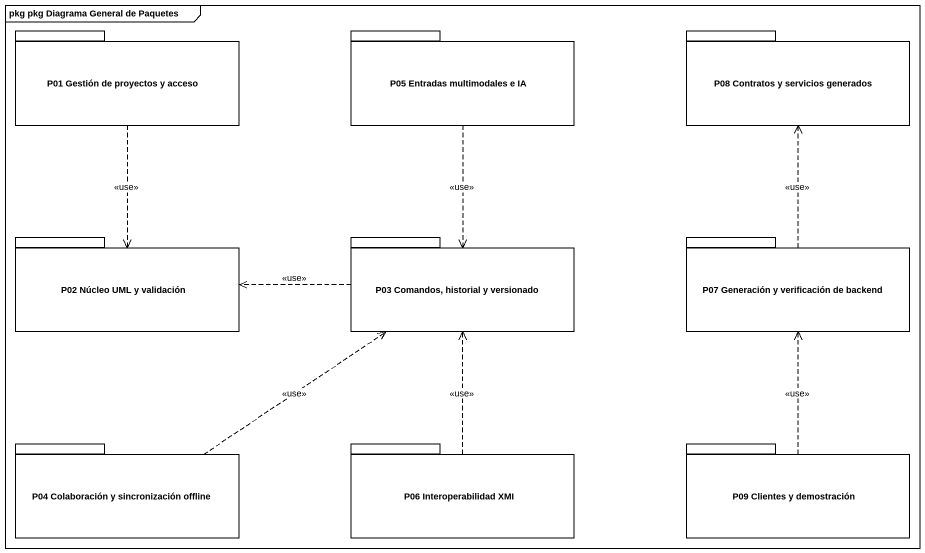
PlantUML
@startuml
mainframe pkg pkg Diagrama General de Paquetes
package "P01 Gestión de proyectos y acceso" as P01_Gestión_de_proyectos_y {
}
package "P05 Entradas multimodales e IA" as P05_Entradas_multimodales_e {
}
package "P08 Contratos y servicios generados" as P08_Contratos_y_servicios {
}
package "P02 Núcleo UML y validación" as P02_Núcleo_UML_y_validación {
}
package "P03 Comandos, historial y versionado" as P03_Comandos_historial_y {
}
package "P07 Generación y verificación de backend" as P07_Generación_y {
}
package "P04 Colaboración y sincronización offline" as P04_Colaboración_y {
}
package "P06 Interoperabilidad XMI" as P06_Interoperabilidad_XMI {
}
package "P09 Clientes y demostración" as P09_Clientes_y_demostración {
}
P01_Gestión_de_proyectos_y ..> P02_Núcleo_UML_y_validación : <<use>>
P05_Entradas_multimodales_e ..> P03_Comandos_historial_y : <<use>>
P03_Comandos_historial_y .left.> P02_Núcleo_UML_y_validación : <<use>>
P07_Generación_y .up.> P08_Contratos_y_servicios : <<use>>
P04_Colaboración_y .up.> P03_Comandos_historial_y : <<use>>
P06_Interoperabilidad_XMI .up.> P03_Comandos_historial_y : <<use>>
P09_Clientes_y_demostración .up.> P07_Generación_y : <<use>>
@enduml
